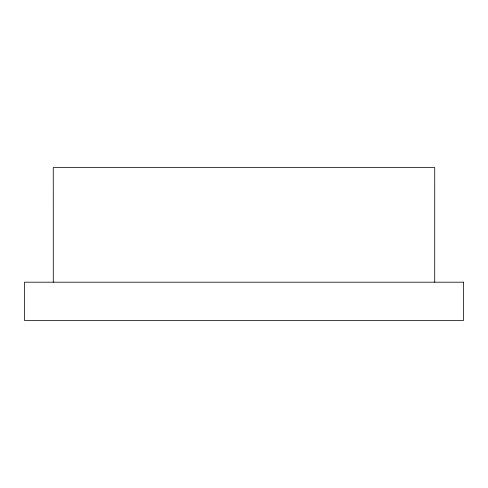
<?xml version="1.0" encoding="UTF-8"?>
<svg xmlns="http://www.w3.org/2000/svg" width="488" height="488" viewBox="0 0 488 488"><rect width="100%" height="100%" fill="white"/><g stroke="black" fill="none" stroke-linecap="round" stroke-linejoin="round"><path stroke-width="0.73" d="M434.71 282.192L434.741 167.616L53.259 167.616L53.29 282.192M463.6 282.192L24.4 282.192L24.4 320.384L463.6 320.384L463.6 282.192"/></g></svg>
